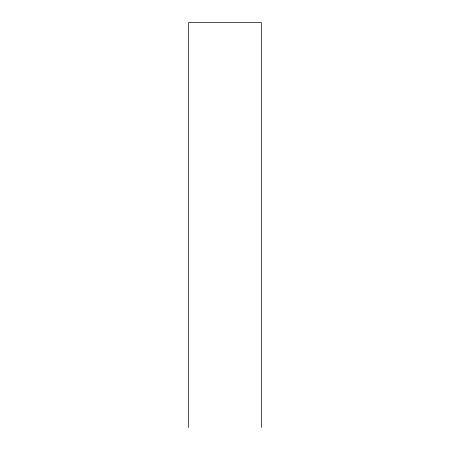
<?xml version="1.0" encoding="UTF-8"?>
<svg xmlns="http://www.w3.org/2000/svg" width="450" height="450" viewBox="0 0 450 450"><rect width="100%" height="100%" fill="white"/><g stroke="black" fill="none" stroke-linecap="round" stroke-linejoin="round"><path stroke-width="0.67" d="M261.326 427.5L261.326 22.5L188.674 22.5L188.674 427.5"/></g></svg>
